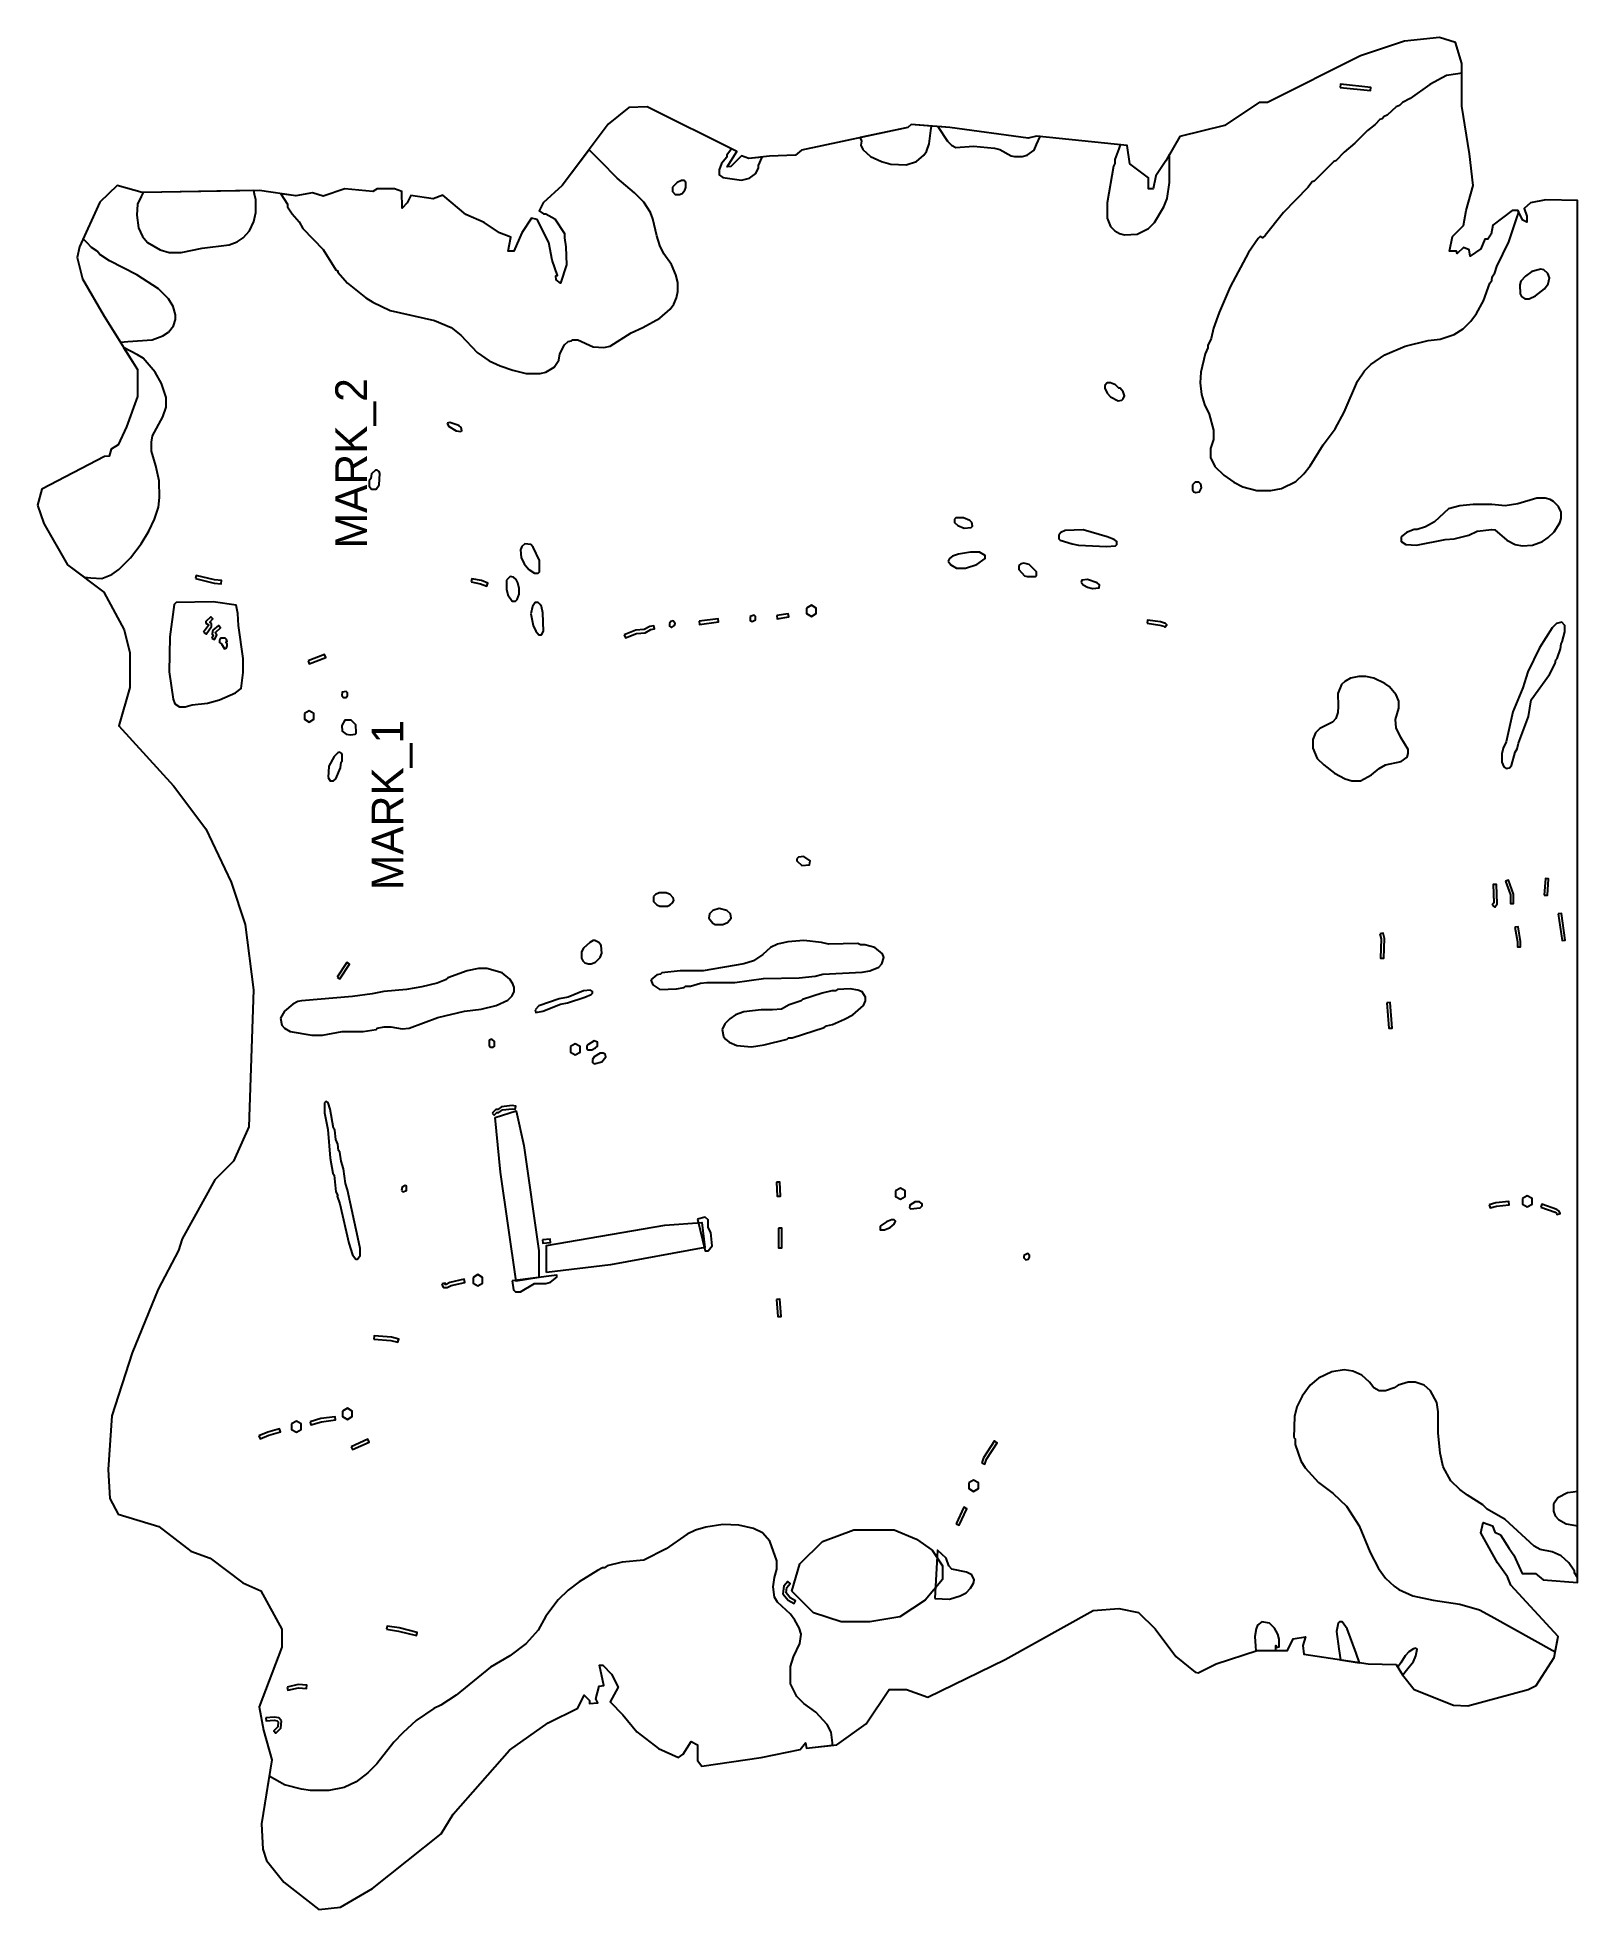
# Model space of a CAD drawing. Extents: x -1968 to -32, y 564 to 2917.
import ezdxf
from ezdxf.enums import TextEntityAlignment as Align

# ---------------------------------------------------------------- set-up
doc = ezdxf.new("R2010")
doc.units = 0

msp = doc.modelspace()

# ---------------------------------------------------------------- linework, layer by layer
at = {"layer": '1', "color": 7}
msp.add_lwpolyline([(-1967.5, 2329.1), (-1959.5, 2305.9), (-1929.7, 2254), (-1884, 2219.7), (-1858.7, 2172.3), (-1851.5, 2143.5), (-1851.5, 2099.9), (-1865.3, 2051.6), (-1796.3, 1976.3), (-1755.8, 1922.3), (-1724.2, 1855.2), (-1706.4, 1801.8), (-1695.8, 1719.6), (-1701.6, 1547.5), (-1721, 1504.4), (-1744.5, 1480.9), (-1785.4, 1406.8), (-1790.2, 1392.2), (-1815.9, 1343.6), (-1848.3, 1263.5), (-1873.9, 1184.3), (-1878.6, 1116.6), (-1876.5, 1080.1), (-1866.2, 1060.8), (-1815, 1045.1), (-1774.9, 1013.9), (-1750.5, 1005.2), (-1709.4, 974.3), (-1686.8, 964.3), (-1660.3, 916), (-1660.3, 893.2), (-1688.8, 818.4), (-1683.5, 789.1), (-1672.8, 751.6), (-1685.8, 671.3), (-1684.3, 639.5), (-1679.5, 625.1), (-1657.9, 597.9), (-1613.9, 563.5), (-1586.7, 566.7), (-1546.2, 590), (-1460.1, 658.6), (-1445.1, 683.5), (-1410.9, 721.9), (-1374.3, 763.8), (-1325.5, 798.1), (-1288.2, 816.7), (-1280.3, 833.2), (-1273.4, 826.2), (-1273.5, 822.5), (-1262.9, 823.5), (-1265.7, 828.5), (-1261.3, 844.2), (-1255.7, 845.2), (-1260.9, 870.9), (-1256.8, 870.6), (-1245.9, 859.5), (-1237.6, 843), (-1247.7, 824.5), (-1231.5, 808.3), (-1214.1, 787.1), (-1186.8, 765.9), (-1161.8, 754.7), (-1155.7, 758.8), (-1145.8, 774.6), (-1137.9, 770.6), (-1137.9, 750.8), (-1132.4, 743.6), (-1057.9, 754.7), (-1008.6, 764.9), (-1002.2, 773.3), (-1000.8, 766.5), (-962.7, 770.7), (-925.7, 797.1), (-896.8, 840.3), (-875.1, 840.3), (-848.3, 830.6), (-751, 878), (-640.3, 939.5), (-608, 942), (-583.5, 937.1), (-562.7, 916.3), (-536.6, 881.5), (-512.4, 862), (-508.4, 861.1), (-485.7, 872.4), (-434.5, 889.1), (-396.3, 889.1), (-389.1, 903.7), (-373.4, 906.5), (-377.1, 895.4), (-375.6, 884.4), (-294.7, 872.3), (-259.5, 871.5), (-251.5, 858.7), (-237.1, 840.3), (-187.5, 820.3), (-169.3, 819.6), (-93.7, 840.2), (-83.5, 845.1), (-61.1, 880.3), (-56, 906.6), (-115.5, 971.5), (-119.6, 981.7), (-132.3, 999.5), (-153.3, 1037.1), (-150.1, 1050), (-138.5, 1046.1), (-135.5, 1037.9), (-128.3, 1034.7), (-117.5, 1017.3), (-111.5, 1009.2), (-101.3, 985.9), (-84.3, 985.9), (-74.8, 977.9), (-31.6, 974.7), (-31.6, 2712.2), (-71.6, 2713.1), (-90.6, 2709.2), (-98.7, 2701.9), (-95.5, 2692.5), (-95.5, 2684.7), (-100.3, 2687.2), (-106.5, 2699.6), (-113.6, 2699.4), (-137.9, 2681.1), (-140.3, 2670), (-144.2, 2663.6), (-148.3, 2663.5), (-153.3, 2651.5), (-166.6, 2642.1), (-167.7, 2650.1), (-174.8, 2652.9), (-182.7, 2645.6), (-183.6, 2648.5), (-192.5, 2648.3), (-188.9, 2666.9), (-175, 2680.9), (-171.5, 2699.5), (-162.9, 2731), (-167.2, 2770.9), (-177.1, 2830.7), (-177.1, 2884.5), (-185.1, 2910.7), (-205.2, 2917.1), (-249.1, 2912.3), (-304.3, 2893.9), (-421.1, 2835.5), (-431.9, 2835.5), (-475.4, 2806.6), (-531.7, 2792.5), (-549.1, 2761.9), (-561.7, 2743), (-565.2, 2726.8), (-570.8, 2726.8), (-570.8, 2740.8), (-594.3, 2758.4), (-597.6, 2781.2), (-711.8, 2793.1), (-722.2, 2790.4), (-820.7, 2804.1), (-869.2, 2807.5), (-873.4, 2804.1), (-1007, 2775.5), (-1014.7, 2769.1), (-1047.2, 2767.8), (-1073.4, 2765), (-1082.7, 2768.3), (-1096, 2754.8), (-1100.4, 2754.4), (-1088.5, 2773.7), (-1200.9, 2829.8), (-1224.3, 2829.1), (-1249.9, 2808.3), (-1307.8, 2730.9), (-1332, 2709.1), (-1337, 2699.2), (-1331.2, 2695.4), (-1328.3, 2695.5), (-1317.2, 2688.9), (-1305.1, 2670.7), (-1305.1, 2665.1), (-1303.5, 2653.9), (-1302.6, 2631.2), (-1310.2, 2608.4), (-1315.6, 2612.2), (-1316, 2617.4), (-1313.9, 2618), (-1320.4, 2637.3), (-1324.5, 2659.3), (-1339.4, 2688.2), (-1346.6, 2690), (-1358.7, 2671.5), (-1368.5, 2648.4), (-1375.8, 2648.3), (-1372.4, 2665.9), (-1386.8, 2671.6), (-1406.1, 2684.4), (-1429, 2694.7), (-1457.8, 2718.7), (-1470, 2714.1), (-1498.2, 2718.3), (-1502.6, 2709.3), (-1508.9, 2702.6), (-1509.3, 2723.3), (-1518.9, 2726.7), (-1540.3, 2726.7), (-1546.1, 2723.4), (-1581.1, 2726.7), (-1608.3, 2717.4), (-1621.7, 2721.8), (-1642.6, 2717.8), (-1688.5, 2724.8), (-1836, 2722.1), (-1867.5, 2730.8), (-1889.1, 2709.9), (-1914.7, 2653.9), (-1917.7, 2640.4), (-1911, 2613.5), (-1883.7, 2566.7), (-1841.9, 2499.8), (-1841.9, 2465.8), (-1855.5, 2427.5), (-1865.9, 2405.1), (-1874.7, 2399.6), (-1877.2, 2390.7), (-1883.4, 2390.2), (-1961.9, 2349.1)], close=True, dxfattribs=at)
at = {"layer": '11', "color": 7}
for points in [[(-1392, 1559.1), (-1365.9, 1567.8), (-1356, 1524.2), (-1337.1, 1391.5), (-1337.1, 1358.1), (-1365.9, 1353.4), (-1385.5, 1490.7)], [(-1327.5, 1364.3), (-1327.5, 1398.3), (-1178.9, 1424.1), (-1132.5, 1427.4), (-1128.6, 1396), (-1247.3, 1374.1)], [(-1019.2, 964), (-1009, 998.1), (-980.6, 1026.4), (-941.4, 1041.1), (-890.5, 1041.1), (-862.7, 1029.2), (-843, 1015.2), (-829.9, 995.5), (-829.9, 978.6), (-851.6, 952.5), (-883.3, 931.4), (-921.1, 925.1), (-957.1, 925.1), (-991.9, 936.7)]]:
    msp.add_lwpolyline(points, close=True, dxfattribs=at)
at = {"layer": '52', "color": 7}
for points in [[(-330.1, 2854.3), (-291.7, 2850.3), (-291.3, 2854.3), (-329.7, 2858.3)], [(-253.1, 2289.1), (-253.1, 2283.5), (-247.5, 2279.5), (-233.9, 2278.7), (-197.9, 2285.9), (-186.7, 2286.7), (-168.3, 2291.5), (-157.9, 2296.3), (-139.5, 2298.7), (-135.5, 2297.9), (-120.3, 2285.1), (-109.9, 2279.5), (-101.1, 2277.9), (-88.3, 2278.7), (-75.5, 2283.5), (-68.3, 2288.3), (-61.1, 2295.5), (-53.9, 2306.7), (-52.3, 2312.3), (-52.3, 2320.3), (-55.5, 2327.5), (-61.9, 2333.9), (-65.9, 2336.3), (-72.3, 2337.9), (-82.7, 2337.9), (-106.7, 2330.7), (-122.7, 2328.3), (-139.5, 2329.9), (-162.7, 2329.9), (-179.5, 2328.3), (-193.9, 2324.3), (-211.5, 2308.3), (-222.7, 2301.9), (-233.1, 2298.7), (-237.1, 2298.7), (-246.7, 2294.7)], [(-1768.8, 2236.8), (-1745.4, 2231.1), (-1736.5, 2230.3), (-1736.1, 2234.3), (-1744.8, 2235.1), (-1767.9, 2240.7)], [(-1422.3, 2232.8), (-1410.5, 2230.4), (-1402.7, 2227.3), (-1401.2, 2231), (-1409.3, 2234.2), (-1421.5, 2236.7)], [(-1758.7, 2169.5), (-1755.5, 2167.1), (-1748.7, 2176.5), (-1748.7, 2180), (-1749.1, 2180.8), (-1750.9, 2182.1), (-1746.9, 2186.1), (-1749.7, 2188.9), (-1756, 2182.7), (-1755.9, 2180.9), (-1752.7, 2178.5), (-1752.7, 2177.8)], [(-1038.2, 2190.3), (-1037.6, 2186.3), (-1023.2, 2188.7), (-1023.8, 2192.7)], [(-1748.5, 2162), (-1744.9, 2160.2), (-1742.2, 2165.6), (-1742.4, 2166.9), (-1743.7, 2168.1), (-1743.3, 2169.6), (-1737.4, 2174.8), (-1740, 2177.8), (-1746.9, 2171.8), (-1748, 2167.5), (-1747.7, 2166.5), (-1746.8, 2165.5)], [(-1229.8, 2166.2), (-1228.4, 2162.5), (-1214.3, 2167.9), (-1203.7, 2168.8), (-1196.5, 2172.8), (-1192, 2173.5), (-1192.6, 2177.5), (-1197.8, 2176.6), (-1204.9, 2172.7), (-1215.2, 2171.9)], [(-1135.8, 2183.1), (-1135.3, 2179.1), (-1111.3, 2182.3), (-1111.8, 2186.3)], [(-572.6, 2180.7), (-556.7, 2178.4), (-551.8, 2176.9), (-550.5, 2175.7), (-547.7, 2178.5), (-549.7, 2180.5), (-555.9, 2182.3), (-572, 2184.7)], [(-1627.4, 2133.4), (-1626, 2129.7), (-1605.2, 2137.7), (-1606.6, 2141.4)], [(-73.5, 1838.9), (-69.5, 1838.6), (-67.9, 1859.4), (-71.9, 1859.7)], [(-138.7, 1826.3), (-135.5, 1823.9), (-132.7, 1827.7), (-133.5, 1852.4), (-137.5, 1852.3), (-136.7, 1829)], [(-122.2, 1856.4), (-115.9, 1839.2), (-115.9, 1828.3), (-111.9, 1828.3), (-111.9, 1839.9), (-118.4, 1857.8)], [(-55.9, 1815.2), (-51.1, 1781.6), (-47.1, 1782.2), (-51.9, 1815.8)], [(-279.9, 1790.2), (-278.3, 1784.1), (-279.1, 1759.6), (-275.1, 1759.5), (-274.3, 1784.5), (-276, 1791.2)], [(-110.3, 1798.4), (-107.1, 1780.1), (-107.1, 1773.9), (-103.1, 1773.9), (-103.1, 1780.5), (-106.3, 1799.1)], [(-1661.9, 1684.3), (-1660.3, 1675.5), (-1657.1, 1671.5), (-1649.9, 1667.5), (-1622.7, 1662.7), (-1609.1, 1662.7), (-1584.3, 1667.5), (-1557.9, 1667.5), (-1541.9, 1669.9), (-1540.3, 1671.5), (-1531.5, 1673.1), (-1523.5, 1673.1), (-1509.1, 1670.7), (-1500.3, 1671.5), (-1464.3, 1685.1), (-1430.7, 1693.1), (-1409.9, 1695.5), (-1390.7, 1700.3), (-1376.3, 1706.7), (-1370.7, 1712.3), (-1368.3, 1717.9), (-1368.3, 1722.7), (-1369.9, 1727.5), (-1373.9, 1733.1), (-1383.5, 1741.1), (-1402.7, 1746.7), (-1413.1, 1746.7), (-1427.5, 1743.5), (-1451.5, 1734.7), (-1454.7, 1732.3), (-1465.1, 1728.3), (-1484.3, 1723.5), (-1503.5, 1720.3), (-1532.3, 1717.9), (-1546.7, 1714.7), (-1571.5, 1711.5), (-1635.5, 1705.9), (-1640.3, 1705.1), (-1646.7, 1701.9), (-1657.1, 1693.1)], [(-1590.8, 1735.8), (-1587.4, 1733.6), (-1575.4, 1752), (-1578.8, 1754.2)], [(-1106.7, 1669.9), (-1105.1, 1661.1), (-1102.7, 1657.9), (-1097.9, 1653.9), (-1088.3, 1649.9), (-1069.9, 1648.3), (-1053.9, 1650.7), (-1025.1, 1657.9), (-1023.5, 1659.5), (-1018.7, 1659.5), (-978.7, 1672.3), (-975.5, 1674.7), (-968.3, 1676.3), (-953.1, 1682.7), (-942.7, 1688.3), (-929.1, 1700.3), (-926.7, 1705.9), (-926.7, 1710.7), (-930.7, 1717.1), (-936.3, 1719.5), (-945.9, 1721.1), (-961.9, 1720.3), (-964.3, 1718.7), (-969.1, 1718.7), (-981.1, 1715.5), (-1005.9, 1707.5), (-1007.5, 1705.9), (-1022.7, 1701.1), (-1032.3, 1695.5), (-1043.5, 1694.7), (-1057.9, 1694.7), (-1079.5, 1692.3), (-1089.9, 1688.3), (-1097.1, 1683.5), (-1103.5, 1677.1)], [(-271.1, 1703.4), (-268.7, 1671.4), (-264.7, 1671.7), (-267.1, 1703.7)], [(-1396.1, 1564.9), (-1393.3, 1562.1), (-1389.9, 1565.5), (-1387.7, 1565.5), (-1382.8, 1568.8), (-1370.8, 1570.3), (-1367.1, 1569.6), (-1366.3, 1573.5), (-1370.6, 1574.3), (-1384.2, 1572.6), (-1388.9, 1569.5), (-1391.5, 1569.5)], [(-1038.3, 1477.8), (-1037.5, 1460.2), (-1033.5, 1460.4), (-1034.3, 1478)], [(-142.5, 1449.4), (-141.3, 1445.6), (-133.5, 1447.9), (-117.7, 1449.5), (-118.1, 1453.5), (-134.3, 1451.9)], [(-77.8, 1446.4), (-59.6, 1440.1), (-58, 1439), (-57.4, 1437.3), (-53.6, 1438.6), (-54.6, 1441.6), (-57.8, 1443.7), (-76.5, 1450.2)], [(-1035.9, 1420.3), (-1035.9, 1395.5), (-1031.9, 1395.5), (-1031.9, 1420.3)], [(-1332.5, 1405.5), (-1332.2, 1401.5), (-1322.6, 1402.3), (-1322.9, 1406.3)], [(-1459.1, 1350.2), (-1458.1, 1346.4), (-1457, 1345.5), (-1452.6, 1345.5), (-1447.6, 1348), (-1430.3, 1352), (-1431.2, 1355.9), (-1449, 1351.8), (-1453.6, 1349.5), (-1454.8, 1349.5), (-1455.2, 1351.2)], [(-1038.3, 1330.6), (-1036.7, 1309), (-1032.7, 1309.3), (-1034.3, 1330.9)], [(-1544.5, 1280.7), (-1523.1, 1279.1), (-1514.4, 1276.8), (-1513.4, 1280.6), (-1522.4, 1283.1), (-1544.2, 1284.7)], [(-1624.9, 1176.6), (-1623.8, 1172.8), (-1610.3, 1176.8), (-1592.8, 1179.1), (-1593.4, 1183.1), (-1611.1, 1180.7)], [(-1689.1, 1159), (-1687.5, 1155.3), (-1676.5, 1160), (-1662.2, 1164), (-1663.3, 1167.8), (-1677.8, 1163.8)], [(-1573.2, 1145.3), (-1571.5, 1141.7), (-1550.7, 1151.3), (-1552.4, 1154.9)], [(-780.6, 1125), (-776.8, 1123.6), (-774.5, 1129.8), (-761, 1150.4), (-764.4, 1152.6), (-778.1, 1131.6)], [(-812.5, 1048.4), (-808.9, 1046.7), (-799.3, 1067.5), (-802.9, 1069.2)], [(-1030.4, 960.5), (-1024, 952.4), (-1016.5, 948.2), (-1014.5, 951.7), (-1021.4, 955.5), (-1026.3, 961.7), (-1025.6, 968.3), (-1021.2, 973.4), (-1024.2, 976), (-1029.4, 969.9)], [(-1528.6, 915.9), (-1513.5, 913.6), (-1491.2, 908), (-1490.2, 911.9), (-1512.7, 917.5), (-1528, 919.9)], [(-1653.6, 843.1), (-1652.7, 839.2), (-1639.4, 842.3), (-1629.3, 841.5), (-1629, 845.5), (-1639.7, 846.3)], [(-1680.5, 804.7), (-1680.2, 800.7), (-1670, 801.5), (-1666.1, 800.9), (-1664.8, 799.6), (-1665.4, 793.2), (-1670.5, 788.1), (-1667.7, 785.3), (-1661.6, 791.4), (-1660.7, 800.6), (-1661, 801.4), (-1664.2, 804.6), (-1669.8, 805.5)]]:
    msp.add_lwpolyline(points, close=True, dxfattribs=at)
at = {"layer": '53', "color": 7}
for points in [[(-1000.8, 2199.8), (-1000.8, 2192.8), (-994.7, 2189.3), (-988.7, 2192.8), (-988.7, 2199.8), (-994.7, 2203.3)], [(-1632, 2067), (-1632, 2060), (-1625.9, 2056.5), (-1619.9, 2060), (-1619.9, 2067), (-1625.9, 2070.5)], [(-1297.6, 1648.6), (-1297.6, 1641.6), (-1291.5, 1638.1), (-1285.5, 1641.6), (-1285.5, 1648.6), (-1291.5, 1652.1)], [(-1606.7, 1577.9), (-1606.7, 1565.1), (-1602.7, 1544.3), (-1599.5, 1508.3), (-1596.3, 1489.1), (-1594.7, 1486.7), (-1592.3, 1465.9), (-1589.9, 1461.1), (-1590.7, 1460.3), (-1587.5, 1450.7), (-1576.3, 1401.1), (-1571.5, 1386.7), (-1567.5, 1381.1), (-1565.1, 1381.1), (-1561.9, 1385.9), (-1561.9, 1394.7), (-1563.5, 1402.7), (-1577.9, 1468.3), (-1580.3, 1476.3), (-1582.7, 1494.7), (-1585.9, 1504.3), (-1587.5, 1515.5), (-1589.1, 1517.9), (-1589.9, 1525.9), (-1592.3, 1531.5), (-1593.9, 1543.5), (-1595.5, 1545.9), (-1599.5, 1569.9), (-1601.9, 1577.9), (-1605.1, 1579.5)], [(-888.8, 1467), (-888.8, 1460), (-882.7, 1456.5), (-876.7, 1460), (-876.7, 1467), (-882.7, 1470.5)], [(-100.8, 1457.4), (-100.8, 1450.4), (-94.7, 1446.9), (-88.7, 1450.4), (-88.7, 1457.4), (-94.7, 1460.9)], [(-1420, 1358.2), (-1420, 1351.2), (-1413.9, 1347.7), (-1407.9, 1351.2), (-1407.9, 1358.2), (-1413.9, 1361.7)], [(-1648, 1174.2), (-1648, 1167.2), (-1641.9, 1163.7), (-1635.9, 1167.2), (-1635.9, 1174.2), (-1641.9, 1177.7)], [(-1584, 1190.2), (-1584, 1183.2), (-1577.9, 1179.7), (-1571.9, 1183.2), (-1571.9, 1190.2), (-1577.9, 1193.7)], [(-796.8, 1099.8), (-796.8, 1092.8), (-790.7, 1089.3), (-784.7, 1092.8), (-784.7, 1099.8), (-790.7, 1103.3)]]:
    msp.add_lwpolyline(points, close=True, dxfattribs=at)
at = {"layer": '54', "color": 7}
for points in [[(-505.9, 2482.7), (-504.3, 2468.3), (-500.3, 2455.5), (-494.7, 2443.5), (-489.1, 2423.5), (-489.1, 2411.5), (-493.1, 2400.3), (-493.1, 2389.1), (-487.5, 2377.9), (-476.3, 2366.7), (-463.5, 2357.9), (-452.3, 2352.3), (-434.7, 2347.5), (-417.1, 2347.5), (-403.5, 2349.9), (-385.9, 2358.7), (-375.5, 2368.3), (-367.5, 2378.7), (-351.5, 2405.1), (-336.3, 2425.1), (-325.1, 2445.9), (-308.3, 2485.1), (-299.5, 2497.9), (-291.5, 2505.9), (-273.9, 2517.9), (-248.3, 2529.1), (-219.5, 2536.3), (-204.3, 2537.9), (-186.7, 2543.5), (-175.5, 2550.7), (-165.9, 2560.3), (-158.7, 2569.9), (-149.9, 2585.9), (-141.9, 2608.3), (-139.5, 2611.5), (-138.7, 2616.3), (-135.5, 2621.1), (-133.1, 2629.1), (-117.9, 2660.3), (-108.3, 2689.1), (-105.5, 2697.6), (-106.5, 2699.6), (-113.6, 2699.4), (-137.9, 2681.1), (-140.3, 2670), (-144.2, 2663.6), (-148.3, 2663.5), (-153.3, 2651.5), (-166.6, 2642.1), (-167.7, 2650.1), (-174.8, 2652.9), (-182.7, 2645.6), (-183.6, 2648.5), (-192.5, 2648.3), (-188.9, 2666.9), (-175, 2680.9), (-171.5, 2699.5), (-162.9, 2731), (-167.2, 2770.9), (-177.1, 2830.7), (-177.1, 2872.3), (-181.9, 2871.5), (-196.3, 2869.1), (-217.1, 2857.9), (-241.9, 2840.3), (-251.5, 2835.5), (-255.5, 2831.5), (-259.5, 2829.9), (-270.7, 2819.5), (-274.7, 2817.9), (-277.1, 2814.7), (-280.3, 2813.9), (-285.9, 2807.5), (-295.5, 2800.3), (-311.5, 2784.3), (-325.1, 2773.1), (-335.5, 2761.9), (-337.9, 2761.1), (-362.7, 2736.3), (-365.1, 2735.5), (-370.7, 2728.3), (-401.1, 2697.1), (-424.3, 2668.3), (-427.5, 2665.1), (-430.7, 2666.7), (-433.1, 2664.3), (-445.1, 2646.7), (-468.3, 2603.5), (-481.9, 2571.5), (-489.1, 2551.5), (-492.3, 2538.7), (-496.3, 2529.9), (-496.3, 2526.7), (-499.5, 2519.5), (-505.1, 2496.3)], [(-933.5, 2791.3), (-931.5, 2786.7), (-932.3, 2781.9), (-929.9, 2776.3), (-920.3, 2767.5), (-906.7, 2761.1), (-894.7, 2757.9), (-875.5, 2757.1), (-862.7, 2761.1), (-853.1, 2769.1), (-849.9, 2773.9), (-846.7, 2783.5), (-844.3, 2800.3), (-843.5, 2805.7), (-869.2, 2807.5), (-873.4, 2804.1)], [(-835.8, 2805.2), (-823.5, 2786.7), (-818.7, 2781.9), (-813.1, 2778.7), (-790.7, 2780.3), (-764.3, 2777.9), (-757.9, 2776.3), (-743.5, 2768.3), (-739.5, 2767.5), (-729.9, 2767.5), (-723.5, 2769.1), (-714.7, 2775.5), (-711.5, 2782.7), (-707.1, 2792.6), (-711.8, 2793.1), (-722.2, 2790.4), (-820.7, 2804.1)], [(-622.7, 2709.1), (-622.7, 2689.9), (-618.7, 2679.5), (-613.1, 2673.9), (-607.5, 2670.7), (-601.1, 2669.1), (-585.1, 2669.9), (-570.7, 2677.1), (-563.5, 2684.3), (-551.5, 2704.3), (-547.5, 2714.7), (-544.3, 2734.7), (-544.3, 2770.3), (-549.1, 2761.9), (-561.7, 2743), (-565.2, 2726.8), (-570.8, 2726.8), (-570.8, 2740.8), (-594.3, 2758.4), (-597.6, 2781.2), (-606.5, 2782.2), (-608.3, 2777.1), (-613.1, 2763.5), (-613.1, 2758.7), (-614.7, 2755.5)], [(-1661.5, 2720.7), (-1653.1, 2707.5), (-1653.1, 2704.3), (-1647.5, 2695.5), (-1638.7, 2685.1), (-1633.9, 2677.1), (-1608.3, 2650.7), (-1592.3, 2625.1), (-1589.9, 2623.5), (-1589.9, 2621.9), (-1577.9, 2608.3), (-1554.7, 2589.9), (-1545.9, 2584.3), (-1524.3, 2573.9), (-1468.3, 2561.1), (-1447.5, 2552.3), (-1435.5, 2542.7), (-1414.7, 2521.1), (-1399.5, 2510.7), (-1385.9, 2504.3), (-1369.9, 2498.7), (-1353.1, 2494.7), (-1335.5, 2494.7), (-1328.3, 2496.3), (-1317.9, 2502.7), (-1312.3, 2511.5), (-1310.7, 2519.5), (-1305.1, 2530.7), (-1300.3, 2534.7), (-1296.3, 2535.5), (-1294.7, 2537.1), (-1288.3, 2537.1), (-1269.1, 2528.3), (-1255.5, 2527.5), (-1247.5, 2529.1), (-1221.1, 2545.9), (-1206.7, 2552.3), (-1185.1, 2564.3), (-1172.3, 2575.5), (-1167.5, 2581.9), (-1164.3, 2589.9), (-1162.7, 2597.9), (-1162.7, 2609.1), (-1165.1, 2618.7), (-1170.7, 2631.5), (-1180.3, 2645.1), (-1185.1, 2655.5), (-1189.1, 2667.5), (-1193.9, 2689.1), (-1197.1, 2697.1), (-1205.1, 2709.9), (-1217.1, 2721.9), (-1238.7, 2740.3), (-1259.5, 2761.1), (-1274.2, 2775.8), (-1307.8, 2730.9), (-1332, 2709.1), (-1337, 2699.2), (-1331.2, 2695.4), (-1328.3, 2695.5), (-1317.2, 2688.9), (-1305.1, 2670.7), (-1305.1, 2665.1), (-1303.5, 2653.9), (-1302.6, 2631.2), (-1310.2, 2608.4), (-1315.6, 2612.2), (-1316, 2617.4), (-1313.9, 2618), (-1320.4, 2637.3), (-1324.5, 2659.3), (-1339.4, 2688.2), (-1346.6, 2690), (-1358.7, 2671.5), (-1368.5, 2648.4), (-1375.8, 2648.3), (-1372.4, 2665.9), (-1386.8, 2671.6), (-1406.1, 2684.4), (-1429, 2694.7), (-1457.8, 2718.7), (-1470, 2714.1), (-1498.2, 2718.3), (-1502.6, 2709.3), (-1508.9, 2702.6), (-1509.3, 2723.3), (-1518.9, 2726.7), (-1540.3, 2726.7), (-1546.1, 2723.4), (-1581.1, 2726.7), (-1608.3, 2717.4), (-1621.7, 2721.8), (-1642.6, 2717.8)], [(-1110.7, 2750.7), (-1110.7, 2744.3), (-1105.9, 2741.1), (-1082.7, 2737.9), (-1072.3, 2740.3), (-1064.3, 2745.9), (-1061.1, 2753.1), (-1061.1, 2756.3), (-1056.5, 2766.8), (-1073.4, 2765), (-1082.7, 2768.3), (-1096, 2754.8), (-1100.4, 2754.4), (-1088.5, 2773.7), (-1094.9, 2776.9), (-1101.1, 2769.1), (-1101.1, 2766.7), (-1107.5, 2758.7)], [(-1169.1, 2729.1), (-1169.1, 2723.5), (-1165.9, 2719.5), (-1160.3, 2719.5), (-1157.1, 2721.1), (-1153.9, 2725.1), (-1152.3, 2728.3), (-1152.3, 2734.7), (-1154.7, 2737.1), (-1157.9, 2737.1), (-1163.5, 2734.7)], [(-1842.7, 2693.9), (-1840.3, 2677.9), (-1835.5, 2666.7), (-1829.1, 2659.5), (-1813.1, 2649.9), (-1801.9, 2646.7), (-1786.7, 2646.7), (-1760.3, 2652.3), (-1726.7, 2656.3), (-1716.3, 2660.3), (-1709.1, 2665.1), (-1701.1, 2673.9), (-1695.5, 2685.9), (-1693.1, 2697.1), (-1693.1, 2713.1), (-1694.7, 2720.3), (-1695.7, 2724.7), (-1834.6, 2722.1), (-1837.1, 2717.1), (-1841.9, 2707.5)], [(-1917.7, 2640.4), (-1911, 2613.5), (-1883.7, 2566.7), (-1863.3, 2534), (-1853.9, 2534.7), (-1823.5, 2537.1), (-1809.9, 2541.9), (-1802.7, 2546.7), (-1796.3, 2554.7), (-1793.9, 2562.7), (-1793.9, 2568.3), (-1797.1, 2578.7), (-1802.7, 2588.3), (-1815.5, 2601.1), (-1842.7, 2618.7), (-1877.1, 2636.3), (-1889.1, 2644.3), (-1892.3, 2648.3), (-1899.5, 2653.1), (-1905.1, 2658.7), (-1910.2, 2663.8), (-1914.7, 2653.9)], [(-104.3, 2605.9), (-103.5, 2594.7), (-101.9, 2591.5), (-97.9, 2588.3), (-92.3, 2588.3), (-84.3, 2592.3), (-73.1, 2601.1), (-68.3, 2607.5), (-66.7, 2614.7), (-69.1, 2620.3), (-73.9, 2625.1), (-77.9, 2625.9), (-89.1, 2622.7), (-97.1, 2617.1), (-102.7, 2610.7)], [(-1967.5, 2329.1), (-1959.5, 2305.9), (-1929.7, 2254), (-1909, 2238.4), (-1900.3, 2237.9), (-1886.7, 2237.1), (-1873.9, 2241.9), (-1865.1, 2248.3), (-1850.7, 2262.7), (-1837.1, 2280.3), (-1827.5, 2296.3), (-1820.3, 2311.5), (-1815.5, 2326.7), (-1813.9, 2338.7), (-1814.7, 2359.5), (-1818.7, 2378.7), (-1824.3, 2397.1), (-1824.3, 2408.3), (-1822.7, 2416.3), (-1809.9, 2440.3), (-1805.9, 2452.3), (-1805.9, 2464.3), (-1811.5, 2481.9), (-1819.5, 2496.3), (-1834.7, 2513.9), (-1841.9, 2517.9), (-1859.2, 2527.5), (-1841.9, 2499.8), (-1841.9, 2465.8), (-1855.5, 2427.5), (-1865.9, 2405.1), (-1874.7, 2399.6), (-1877.2, 2390.7), (-1883.4, 2390.2), (-1961.9, 2349.1)], [(-625.9, 2479.5), (-625.9, 2476.3), (-622.7, 2469.9), (-618.7, 2465.1), (-609.1, 2460.3), (-604.3, 2461.1), (-602.7, 2462.7), (-601.1, 2466.7), (-602.7, 2471.5), (-606.7, 2476.3), (-608.3, 2476.3), (-612.3, 2480.3), (-618.7, 2482.7), (-622.7, 2482.7)], [(-1452.3, 2432.3), (-1450.7, 2428.3), (-1441.1, 2422.7), (-1435.5, 2421.9), (-1433.9, 2422.7), (-1434.7, 2426.7), (-1437.9, 2429.1), (-1449.1, 2433.1)], [(-1550.7, 2359.5), (-1550.7, 2353.1), (-1547.5, 2349.1), (-1541.9, 2349.1), (-1537.9, 2354.7), (-1537.1, 2369.1), (-1537.9, 2371.5), (-1540.3, 2373.1), (-1542.7, 2373.1), (-1547.5, 2368.3), (-1548.3, 2362.7)], [(-515.5, 2354.7), (-515.5, 2348.3), (-513.9, 2345.9), (-511.5, 2345.1), (-506.7, 2345.9), (-504.3, 2350.7), (-505.1, 2355.5), (-507.5, 2357.9), (-512.3, 2357.9)], [(-814.7, 2311.5), (-814.7, 2307.5), (-810.7, 2303.5), (-802.7, 2300.3), (-793.9, 2301.1), (-792.3, 2302.7), (-793.1, 2307.5), (-795.5, 2309.9), (-803.5, 2313.1), (-813.1, 2313.1)], [(-683.5, 2291.5), (-683.5, 2286.7), (-681.9, 2285.1), (-666.7, 2280.3), (-658.7, 2278.7), (-623.5, 2277.1), (-612.3, 2277.9), (-610.7, 2279.5), (-610.7, 2283.5), (-613.9, 2285.9), (-622.7, 2289.1), (-653.1, 2297.9), (-675.5, 2297.1), (-681.1, 2294.7)], [(-1360.3, 2273.1), (-1359.5, 2263.5), (-1355.5, 2255.5), (-1349.9, 2248.3), (-1342.7, 2243.5), (-1337.9, 2243.5), (-1336.3, 2245.1), (-1336.3, 2259.5), (-1344.3, 2276.3), (-1347.5, 2279.5), (-1354.7, 2280.3), (-1358.7, 2277.1)], [(-822.7, 2258.7), (-819.5, 2253.9), (-812.3, 2249.9), (-801.1, 2249.9), (-786.7, 2254.7), (-776.3, 2261.9), (-776.3, 2265.9), (-783.5, 2269.9), (-794.7, 2269.9), (-809.9, 2267.5), (-817.1, 2265.1), (-821.1, 2261.9)], [(-1377.9, 2234.7), (-1377.9, 2223.5), (-1376.3, 2216.3), (-1370.7, 2208.3), (-1366.7, 2208.3), (-1364.3, 2210.7), (-1361.9, 2217.1), (-1361.9, 2224.3), (-1363.5, 2231.5), (-1365.9, 2235.5), (-1369.1, 2238.7), (-1373.1, 2239.5)], [(-733.9, 2253.1), (-733.9, 2248.3), (-726.7, 2240.3), (-723.5, 2239.5), (-713.1, 2239.5), (-711.5, 2241.1), (-711.5, 2245.1), (-721.1, 2254.7), (-727.5, 2256.3), (-731.5, 2255.5)], [(-655.5, 2232.3), (-653.1, 2229.1), (-647.5, 2225.9), (-641.1, 2224.3), (-633.1, 2225.1), (-632.3, 2229.1), (-635.5, 2231.5), (-647.5, 2235.5), (-654.7, 2234.7)], [(-1801.9, 2119.5), (-1797.1, 2085.1), (-1794.7, 2079.5), (-1789.1, 2075.5), (-1781.9, 2075.5), (-1773.1, 2077.9), (-1753.9, 2080.3), (-1738.7, 2084.3), (-1718.7, 2093.1), (-1711.5, 2098.7), (-1709.1, 2118.7), (-1709.1, 2136.3), (-1714.7, 2177.9), (-1715.5, 2193.1), (-1717.9, 2203.5), (-1746.7, 2207.5), (-1793.1, 2206.7), (-1795.5, 2204.3), (-1801.1, 2163.5)], [(-1347.5, 2192.3), (-1344.3, 2177.9), (-1341.1, 2170.7), (-1337.1, 2165.9), (-1333.9, 2165.9), (-1331.5, 2170.7), (-1332.3, 2193.9), (-1333.9, 2201.9), (-1335.5, 2204.3), (-1337.9, 2206.7), (-1341.9, 2206.7), (-1345.1, 2201.9)], [(-1071.5, 2189.1), (-1071.5, 2184.3), (-1069.1, 2182.7), (-1065.1, 2185.1), (-1065.1, 2189.1), (-1066.7, 2190.7)], [(-1173.1, 2180.3), (-1173.1, 2177.1), (-1170.7, 2175.5), (-1166.7, 2177.9), (-1165.9, 2180.3), (-1168.3, 2183.5), (-1171.5, 2182.7)], [(-126.7, 2016.3), (-126.7, 2005.9), (-124.3, 2000.3), (-121.1, 1997.9), (-117.1, 1998.7), (-114.7, 2001.9), (-109.9, 2018.7), (-107.5, 2022.7), (-105.9, 2029.9), (-93.1, 2063.5), (-89.9, 2084.3), (-66.7, 2116.3), (-59.5, 2129.9), (-58.7, 2134.7), (-57.1, 2136.3), (-53.1, 2148.3), (-52.3, 2154.7), (-50.7, 2157.1), (-47.5, 2169.9), (-47.5, 2177.9), (-51.5, 2181.9), (-57.9, 2180.3), (-63.5, 2174.7), (-79.5, 2149.9), (-93.9, 2119.5), (-100.3, 2099.5), (-113.1, 2069.1), (-121.1, 2031.5), (-125.1, 2023.5)], [(-1738.7, 2159.5), (-1738.7, 2156.3), (-1736.3, 2154.7), (-1732.3, 2148.3), (-1729.9, 2149.9), (-1729.1, 2152.3), (-1729.1, 2154.7), (-1730.7, 2156.3), (-1729.1, 2157.9), (-1729.9, 2160.3), (-1731.5, 2161.9), (-1737.1, 2161.9)], [(-1585.1, 2089.9), (-1582.7, 2087.5), (-1579.5, 2087.5), (-1577.9, 2089.9), (-1577.9, 2093.1), (-1579.5, 2094.7), (-1584.3, 2093.9)], [(-364.3, 2034.7), (-364.3, 2023.5), (-358.7, 2010.7), (-350.7, 2002.7), (-337.1, 1992.3), (-323.5, 1985.1), (-315.5, 1982.7), (-304.3, 1982.7), (-290.7, 1989.9), (-281.1, 1997.9), (-273.1, 2002.7), (-253.1, 2006.7), (-245.9, 2012.3), (-244.3, 2017.1), (-244.3, 2021.9), (-253.9, 2037.1), (-259.5, 2049.1), (-260.3, 2059.5), (-256.3, 2073.9), (-256.3, 2082.7), (-259.5, 2090.7), (-268.3, 2101.1), (-273.9, 2105.1), (-287.5, 2111.5), (-297.9, 2113.9), (-306.7, 2113.9), (-317.1, 2111.5), (-324.3, 2107.5), (-328.3, 2103.5), (-333.1, 2092.3), (-332.3, 2076.3), (-333.1, 2068.3), (-335.5, 2061.1), (-339.5, 2056.3), (-355.5, 2048.3), (-361.1, 2042.7)], [(-1585.1, 2052.3), (-1584.3, 2045.1), (-1579.5, 2041.1), (-1573.9, 2040.3), (-1568.3, 2041.1), (-1566.7, 2042.7), (-1567.5, 2053.1), (-1573.1, 2058.7), (-1581.1, 2058.7)], [(-1601.9, 1986.7), (-1599.5, 1982.7), (-1595.5, 1982.7), (-1592.3, 1985.1), (-1586.7, 1998.7), (-1585.9, 2005.9), (-1584.3, 2007.5), (-1584.3, 2014.7), (-1585.1, 2017.1), (-1587.5, 2018.7), (-1589.9, 2017.9), (-1594.7, 2013.1), (-1601.1, 2001.1)], [(-1013.1, 1884.3), (-1013.1, 1881.9), (-1006.7, 1876.3), (-997.1, 1877.1), (-996.3, 1881.9), (-1004.3, 1887.5), (-1010.7, 1886.7)], [(-1193.1, 1837.1), (-1193.1, 1830.7), (-1189.1, 1826.7), (-1185.1, 1825.1), (-1175.5, 1825.1), (-1172.3, 1826.7), (-1169.1, 1829.1), (-1167.5, 1832.3), (-1168.3, 1835.5), (-1172.3, 1839.5), (-1177.1, 1841.9), (-1185.9, 1841.9), (-1190.7, 1839.5)], [(-1123.5, 1809.9), (-1118.7, 1803.5), (-1115.5, 1801.9), (-1105.9, 1801.9), (-1100.3, 1804.3), (-1095.5, 1809.9), (-1096.3, 1815.5), (-1101.1, 1819.5), (-1110.7, 1821.9), (-1118.7, 1819.5), (-1122.7, 1815.5)], [(-1283.5, 1767.5), (-1283.5, 1759.5), (-1281.9, 1756.3), (-1279.5, 1753.9), (-1274.7, 1752.3), (-1271.5, 1752.3), (-1265.9, 1754.7), (-1260.3, 1760.3), (-1257.9, 1765.9), (-1258.7, 1775.5), (-1261.9, 1779.5), (-1266.7, 1781.9), (-1269.1, 1781.9), (-1273.1, 1779.5), (-1281.1, 1772.3)], [(-1196.3, 1732.3), (-1193.9, 1725.9), (-1185.1, 1720.3), (-1164.3, 1721.1), (-1154.7, 1722.7), (-1152.3, 1724.3), (-1146.7, 1724.3), (-1133.9, 1728.3), (-1125.9, 1729.1), (-1090.7, 1729.1), (-1054.7, 1733.9), (-1009.9, 1734.7), (-989.9, 1737.1), (-980.3, 1739.5), (-930.7, 1741.9), (-921.1, 1743.5), (-909.9, 1748.3), (-905.9, 1752.3), (-903.5, 1760.3), (-905.1, 1765.1), (-914.7, 1773.1), (-927.5, 1776.3), (-933.1, 1776.3), (-936.3, 1777.9), (-973.1, 1777.1), (-981.9, 1779.5), (-1004.3, 1781.9), (-1024.3, 1780.3), (-1037.1, 1777.1), (-1045.9, 1773.1), (-1055.5, 1764.3), (-1067.5, 1756.3), (-1079.5, 1752.3), (-1130.7, 1743.5), (-1159.5, 1743.5), (-1182.7, 1741.1), (-1184.3, 1739.5), (-1189.1, 1738.7)], [(-1341.9, 1694.7), (-1341.1, 1691.5), (-1332.3, 1693.1), (-1309.9, 1701.9), (-1301.1, 1703.5), (-1279.5, 1710.7), (-1271.5, 1713.9), (-1269.9, 1715.5), (-1269.9, 1717.9), (-1272.3, 1719.5), (-1281.1, 1718.7), (-1300.3, 1710.7), (-1311.5, 1708.3), (-1337.1, 1699.5)], [(-1399.5, 1656.3), (-1399.5, 1649.9), (-1397.9, 1647.5), (-1394.7, 1647.5), (-1393.1, 1649.1), (-1393.1, 1654.7), (-1396.3, 1657.9)], [(-1277.1, 1649.1), (-1277.1, 1645.9), (-1275.5, 1644.3), (-1270.7, 1644.3), (-1265.9, 1646.7), (-1263.5, 1649.1), (-1263.5, 1653.9), (-1267.5, 1655.5), (-1275.5, 1650.7)], [(-1269.9, 1632.3), (-1269.9, 1628.3), (-1267.5, 1626.7), (-1257.9, 1629.1), (-1253.1, 1635.5), (-1253.9, 1638.7), (-1256.3, 1640.3), (-1260.3, 1640.3), (-1267.5, 1635.5)], [(-1509.9, 1467.5), (-1508.3, 1465.9), (-1503.5, 1467.5), (-1503.5, 1473.1), (-1505.1, 1473.9), (-1509.1, 1471.5)], [(-871.5, 1445.9), (-869.9, 1444.3), (-857.9, 1445.9), (-855.5, 1448.3), (-855.5, 1450.7), (-858.7, 1453.1), (-864.3, 1453.1), (-870.7, 1449.1)], [(-1137.9, 1431.5), (-1128.3, 1391.5), (-1124.3, 1391.5), (-1119.5, 1397.9), (-1121.1, 1414.7), (-1124.3, 1421.1), (-1124.3, 1430.7), (-1128.3, 1433.9)], [(-908.3, 1422.7), (-908.3, 1417.9), (-902.7, 1417.9), (-895.5, 1421.1), (-890.7, 1425.1), (-889.1, 1429.1), (-890.7, 1430.7), (-893.9, 1430.7), (-900.3, 1428.3)], [(-727.5, 1385.9), (-727.5, 1382.7), (-725.1, 1380.3), (-721.9, 1381.1), (-720.3, 1383.5), (-720.3, 1385.9), (-722.7, 1388.3)], [(-1370.7, 1353.9), (-1369.1, 1342.7), (-1366.7, 1340.3), (-1360.3, 1340.3), (-1342.7, 1350.7), (-1328.3, 1350.7), (-1322.7, 1352.3), (-1314.7, 1358.7), (-1314.7, 1361.1)], [(-388.3, 1157.1), (-386.7, 1155.5), (-386.7, 1148.3), (-379.5, 1127.5), (-373.9, 1118.7), (-357.1, 1100.3), (-338.7, 1086.7), (-321.9, 1070.7), (-305.9, 1045.9), (-292.3, 1012.3), (-281.9, 992.3), (-273.1, 980.3), (-261.9, 969.9), (-256.3, 965.9), (-238.7, 957.9), (-213.1, 952.3), (-179.5, 947.5), (-154.7, 940.3), (-140.3, 932.3), (-59.7, 887.5), (-56, 906.6), (-115.5, 971.5), (-119.6, 981.7), (-132.3, 999.5), (-153.3, 1037.1), (-150.1, 1050), (-138.5, 1046.1), (-135.5, 1037.9), (-128.3, 1034.7), (-117.5, 1017.3), (-111.5, 1009.2), (-101.3, 985.9), (-84.3, 985.9), (-74.8, 977.9), (-31.6, 974.7), (-31.6, 981), (-35.5, 986.7), (-35.5, 989.1), (-42.7, 999.5), (-52.3, 1008.3), (-63.5, 1013.1), (-78.7, 1016.3), (-85.9, 1020.3), (-122.7, 1053.9), (-145.1, 1066.7), (-150.7, 1072.3), (-169.9, 1084.3), (-179.5, 1091.5), (-190.7, 1102.7), (-200.3, 1120.3), (-204.3, 1137.1), (-206.7, 1162.7), (-206.7, 1189.1), (-208.3, 1201.1), (-216.3, 1215.5), (-224.3, 1222.7), (-235.5, 1226.7), (-244.3, 1226.7), (-257.1, 1222.7), (-261.9, 1219.5), (-273.1, 1215.5), (-281.1, 1215.5), (-287.5, 1219.5), (-293.1, 1226.7), (-302.7, 1235.5), (-313.9, 1240.3), (-325.1, 1241.9), (-340.3, 1239.5), (-357.1, 1231.5), (-367.5, 1222.7), (-377.9, 1209.1), (-384.3, 1195.5), (-387.5, 1183.5)], [(-61.9, 1073.1), (-61.9, 1064.3), (-59.5, 1058.7), (-55.5, 1053.9), (-45.9, 1048.3), (-36.3, 1046.7), (-31.6, 1045.9), (-31.6, 1088.9), (-37.1, 1088.3), (-44.3, 1087.5), (-56.3, 1081.1)], [(-1685.8, 671.3), (-1684.3, 639.5), (-1679.5, 625.1), (-1657.9, 597.9), (-1613.9, 563.5), (-1586.7, 566.7), (-1546.2, 590), (-1460.1, 658.6), (-1445.1, 683.5), (-1410.9, 721.9), (-1374.3, 763.8), (-1325.5, 798.1), (-1288.2, 816.7), (-1280.3, 833.2), (-1273.4, 826.2), (-1273.5, 822.5), (-1262.9, 823.5), (-1265.7, 828.5), (-1261.3, 844.2), (-1255.7, 845.2), (-1260.9, 870.9), (-1256.8, 870.6), (-1245.9, 859.5), (-1237.6, 843), (-1247.7, 824.5), (-1231.5, 808.3), (-1214.1, 787.1), (-1186.8, 765.9), (-1161.8, 754.7), (-1155.7, 758.8), (-1145.8, 774.6), (-1137.9, 770.6), (-1137.9, 750.8), (-1132.4, 743.6), (-1057.9, 754.7), (-1008.6, 764.9), (-1002.2, 773.3), (-1000.8, 766.5), (-968, 770.2), (-968.3, 773.1), (-969.9, 786.7), (-974.7, 796.3), (-989.1, 811.5), (-1004.3, 822.7), (-1013.1, 831.5), (-1021.1, 847.5), (-1021.1, 869.1), (-1017.1, 881.1), (-1009.1, 897.9), (-1007.5, 909.9), (-1009.9, 917.9), (-1015.5, 927.5), (-1021.1, 934.7), (-1037.1, 949.9), (-1041.1, 956.3), (-1042.7, 969.1), (-1041.1, 981.1), (-1037.9, 991.5), (-1037.9, 1001.9), (-1046.7, 1026.7), (-1056.3, 1037.1), (-1067.5, 1042.7), (-1085.9, 1046.7), (-1105.9, 1047.5), (-1127.5, 1044.3), (-1140.3, 1040.3), (-1150.7, 1035.5), (-1177.1, 1017.1), (-1205.1, 1002.7), (-1232.3, 1000.3), (-1251.5, 995.5), (-1254.7, 993.1), (-1257.1, 993.1), (-1263.5, 989.9), (-1286.7, 975.5), (-1300.3, 965.1), (-1313.1, 953.1), (-1328.3, 932.3), (-1337.9, 914.7), (-1353.1, 897.9), (-1373.9, 882.7), (-1397.9, 868.3), (-1441.1, 833.1), (-1460.3, 820.3), (-1469.1, 816.3), (-1491.5, 801.1), (-1508.3, 785.9), (-1519.5, 773.9), (-1541.1, 746.7), (-1552.3, 735.5), (-1566.7, 724.3), (-1581.9, 717.1), (-1601.1, 713.1), (-1624.3, 713.1), (-1635.5, 714.7), (-1657.1, 720.3), (-1662.7, 723.5), (-1676.1, 731.2)], [(-839.5, 954.7), (-821.1, 953.9), (-807.5, 957.9), (-800.3, 961.9), (-794.7, 967.5), (-790.7, 973.9), (-789.9, 977.9), (-793.1, 984.3), (-799.5, 987.5), (-817.9, 991.5), (-821.9, 995.5), (-825.1, 1005.1), (-836.3, 1015.5)], [(-437.1, 906.7), (-436.3, 894.7), (-435.9, 888.6), (-434.5, 889.1), (-410.7, 889.1), (-410.7, 895.5), (-409.9, 893.1), (-406.7, 893.9), (-406.7, 903.5), (-408.3, 909.9), (-412.3, 917.1), (-418.7, 923.5), (-428.3, 925.1), (-433.9, 921.1), (-435.5, 916.3)], [(-334.7, 913.1), (-331.5, 891.5), (-329.4, 877.5), (-305.5, 873.9), (-309.9, 885.9), (-321.1, 916.3), (-327.5, 925.1), (-330.7, 925.1), (-332.3, 923.5)], [(-257.5, 868.3), (-251.5, 858.7), (-251.3, 858.5), (-246.7, 864.3), (-237.9, 875.5), (-234.7, 882.7), (-233.1, 890.7), (-234.7, 892.3), (-237.9, 891.5), (-243.5, 887.5), (-248.3, 882.7), (-253.9, 873.9)]]:
    msp.add_lwpolyline(points, close=True, dxfattribs=at)

# ---------------------------------------------------------------- texts
at = {"layer": '72', "color": 3}
for s, p in [('MARK_2', (-1541.1, 2274.7)), ('MARK_1', (-1495.5, 1845.1))]:
    msp.add_text(s, height=40, rotation=90, dxfattribs=at).set_placement(p, align=Align.BOTTOM_LEFT)

doc.saveas('drawing.dxf')
